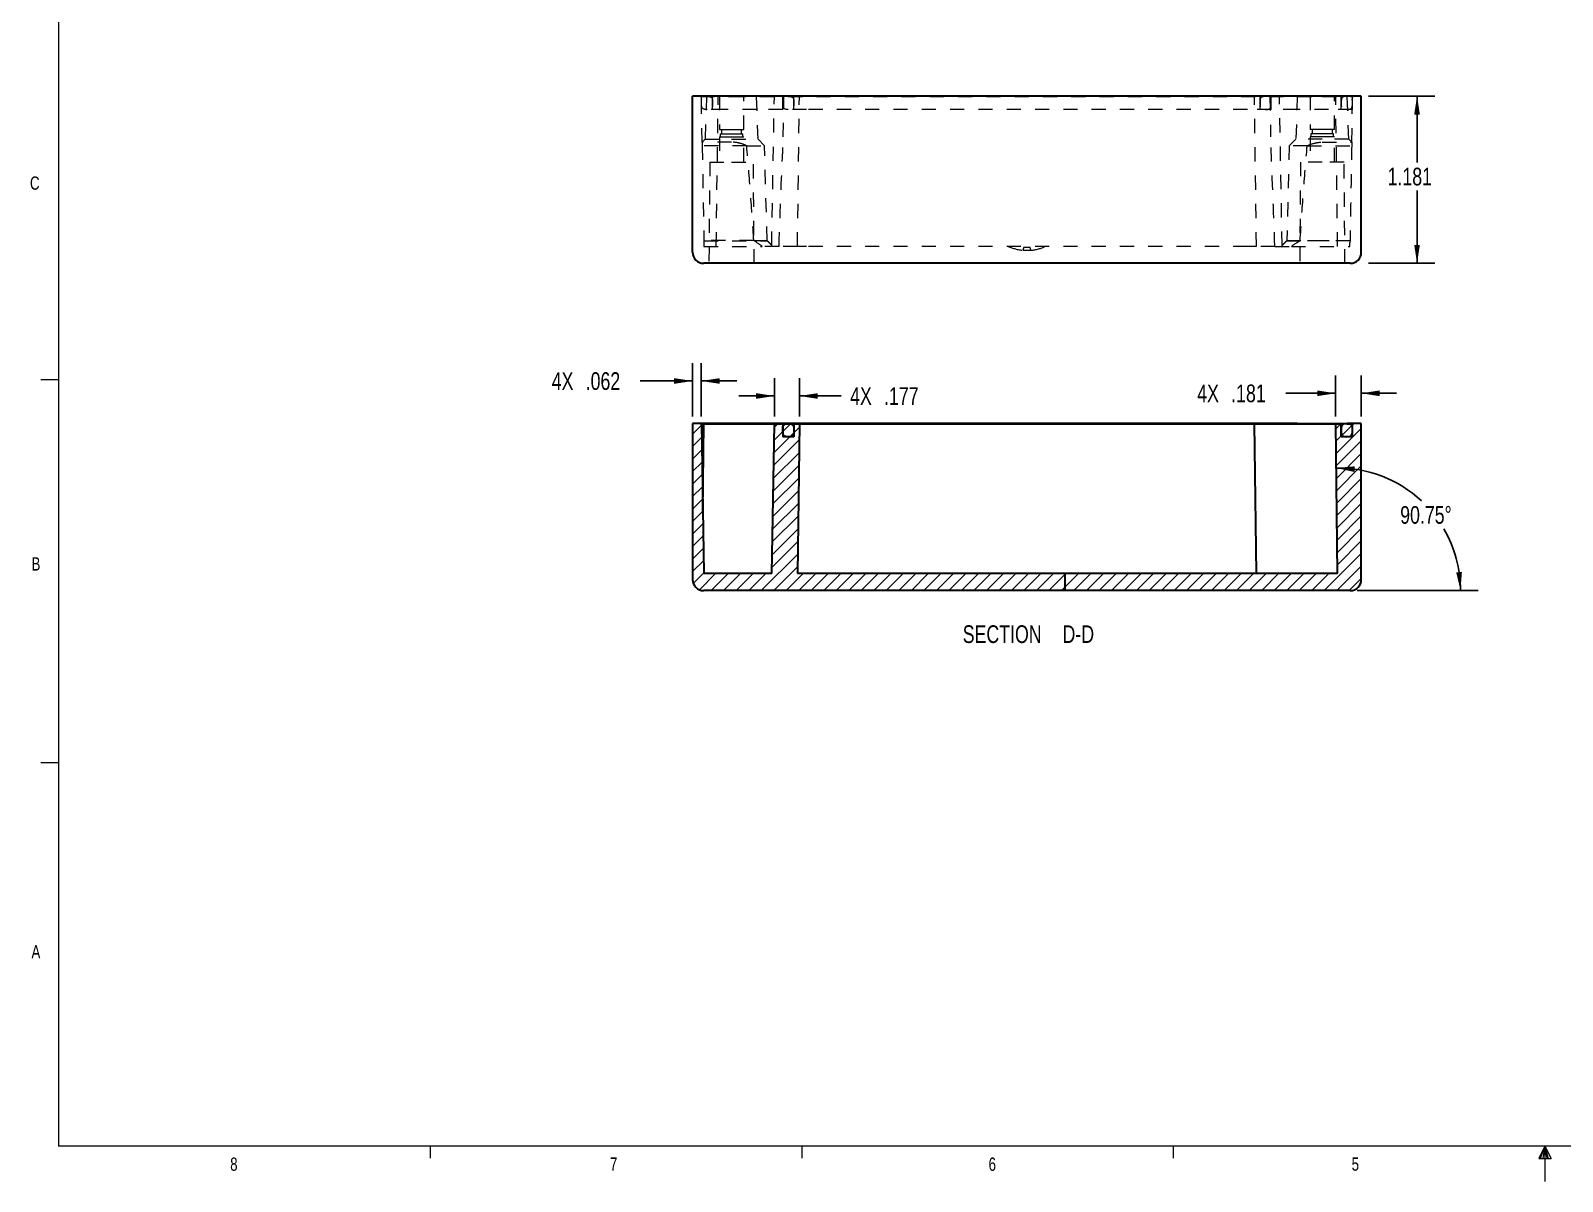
# Model space of a CAD drawing. Header units: inches. Extents: x 0.3 to 21.8, y 0.2 to 16.9.
# Drawn here: x 0.33 to 11.15, y 0.16 to 8.29 of the extents above; entities that cross this region are included whole.
import ezdxf

# ---------------------------------------------------------------- set-up
doc = ezdxf.new("R2010")
doc.units = ezdxf.units.IN
doc.header["$MEASUREMENT"] = 0
doc.linetypes.add('HIDDEN', pattern=[0.075, 0.05, -0.025])
doc.layers.add('SLD-0', color=7, linetype='Continuous')
doc.styles.add('SLDTEXTSTYLE1', font='TXT', dxfattribs={"width": 0.75})
doc.dimstyles.new('SLDDIMSTYLE0', dxfattribs={"dimtxt": 0.125, "dimasz": 0.13, "dimexe": 0, "dimexo": 0.0625, "dimgap": 0.03125, "dimtad": 0, "dimtih": 1, "dimtoh": 1, "dimdec": 3, "dimrnd": 1e-09, "dimzin": 12, "dimdsep": 46, "dimtxsty": 'SLDTEXTSTYLE1', "dimsah": 1, "dimcen": 0.09, "dimadec": 0, "dimazin": 3, "dimtfac": 1, "dimtdec": 3, "dimtofl": 0, "dimtmove": 0, "dimatfit": 3, "dimfxl": 0, "dimfrac": 2, "dimtolj": 1, "dimtzin": 12, "dimarcsym": 0})
doc.dimstyles.new('SLDDIMSTYLE12', dxfattribs={"dimtxt": 0.125, "dimasz": 0.13, "dimexe": 0, "dimexo": 0.0625, "dimgap": 0.03125, "dimtad": 0, "dimtih": 1, "dimtoh": 1, "dimdec": 4, "dimzin": 12, "dimdsep": 46, "dimtxsty": 'SLDTEXTSTYLE1', "dimsah": 1, "dimcen": 0.09, "dimazin": 3, "dimtfac": 1, "dimtofl": 0, "dimtmove": 0, "dimatfit": 3, "dimfxl": 0, "dimfrac": 2, "dimtolj": 1, "dimtzin": 12, "dimarcsym": 0})
doc.dimstyles.new('SLDDIMSTYLE4', dxfattribs={"dimtxt": 0.125, "dimasz": 0.13, "dimexe": 0, "dimexo": 0.0625, "dimgap": 0.03125, "dimtad": 0, "dimtih": 1, "dimtoh": 1, "dimdec": 3, "dimrnd": 1e-09, "dimzin": 12, "dimdsep": 46, "dimtxsty": 'SLDTEXTSTYLE1', "dimsah": 1, "dimcen": 0.09, "dimadec": 0, "dimazin": 3, "dimtfac": 1, "dimtdec": 3, "dimtmove": 0, "dimatfit": 0, "dimfxl": 0, "dimfrac": 2, "dimtolj": 1, "dimtzin": 12, "dimarcsym": 0})

# ---------------------------------------------------------------- blocks, each defined once
blk = doc.blocks.new('_D_13')
at = {"layer": 'SLD-0'}
for p, q in [((9.776, 7.832), (10.245, 7.832)), ((10.12, 7.832), (10.12, 7.363)), ((10.12, 6.651), (10.12, 7.165)), ((9.776, 6.651), (10.245, 6.651))]:
    blk.add_line(p, q, dxfattribs=at)
for points in [[(10.12, 7.832), (10.1, 7.702), (10.14, 7.702)], [(10.12, 6.651), (10.14, 6.781), (10.1, 6.781)]]:
    blk.add_solid(points, dxfattribs=at)
at = {"layer": 'SLD-0', "insert": (9.912, 7.326), "char_height": 0.125, "attachment_point": 1, "style": 'SLDTEXTSTYLE1'}
blk.add_mtext('1.181', dxfattribs=at)
blk = doc.blocks.new('_D_14')
at = {"layer": 'SLD-0'}
for p, q in [((9.545, 5.567), (9.545, 5.857)), ((9.726, 5.567), (9.726, 5.857)), ((9.545, 5.732), (9.192, 5.732)), ((9.726, 5.732), (9.976, 5.732))]:
    blk.add_line(p, q, dxfattribs=at)
for points in [[(9.545, 5.732), (9.415, 5.752), (9.415, 5.712)], [(9.726, 5.732), (9.856, 5.712), (9.856, 5.752)]]:
    blk.add_solid(points, dxfattribs=at)
at = {"layer": 'SLD-0', "char_height": 0.125, "attachment_point": 1, "style": 'SLDTEXTSTYLE1'}
for s, insert in [('4X', (8.567, 5.794)), ('.181', (8.807, 5.794))]:
    blk.add_mtext(s, dxfattribs=dict(at, insert=insert))
blk = doc.blocks.new('_D_15')
at = {"layer": 'SLD-0'}
for p, q in [((5.002, 5.567), (5.002, 5.944)), ((5.064, 5.567), (5.064, 5.944)), ((5.002, 5.819), (4.632, 5.819)), ((5.064, 5.819), (5.314, 5.819))]:
    blk.add_line(p, q, dxfattribs=at)
for points in [[(5.002, 5.819), (4.872, 5.839), (4.872, 5.799)], [(5.064, 5.819), (5.194, 5.799), (5.194, 5.839)]]:
    blk.add_solid(points, dxfattribs=at)
at = {"layer": 'SLD-0', "char_height": 0.125, "attachment_point": 1, "style": 'SLDTEXTSTYLE1'}
for s, insert in [('4X', (4.007, 5.881)), ('.062', (4.247, 5.881))]:
    blk.add_mtext(s, dxfattribs=dict(at, insert=insert))
blk = doc.blocks.new('_D_16')
at = {"layer": 'SLD-0'}
for p, q in [((5.58, 5.567), (5.58, 5.838)), ((5.757, 5.567), (5.757, 5.838)), ((5.58, 5.713), (5.33, 5.713)), ((5.757, 5.713), (6.052, 5.713))]:
    blk.add_line(p, q, dxfattribs=at)
for points in [[(5.58, 5.713), (5.45, 5.733), (5.45, 5.693)], [(5.757, 5.713), (5.887, 5.693), (5.887, 5.733)]]:
    blk.add_solid(points, dxfattribs=at)
at = {"layer": 'SLD-0', "char_height": 0.125, "attachment_point": 1, "style": 'SLDTEXTSTYLE1'}
for s, insert in [('4X', (6.115, 5.775)), ('.177', (6.355, 5.775))]:
    blk.add_mtext(s, dxfattribs=dict(at, insert=insert))
blk = doc.blocks.new('_D_17')
at = {"layer": 'SLD-0'}
blk.add_line((9.698, 4.338), (10.552, 4.338), dxfattribs=at)
for start, end in [(47.0777, 90.75), (0, 30.2119)]:
    blk.add_arc((9.561, 4.338), 0.866, start, end, dxfattribs=at)
for points in [[(9.549, 5.204), (9.678, 5.176), (9.68, 5.216)], [(10.427, 4.338), (10.437, 4.469), (10.397, 4.466)]]:
    blk.add_solid(points, dxfattribs=at)
at = {"layer": 'SLD-0', "insert": (10.001, 4.935), "char_height": 0.125, "attachment_point": 1, "style": 'SLDTEXTSTYLE1'}
blk.add_mtext('90.75°', dxfattribs=at)
blk = doc.blocks.new('SW_NOTE_7')
at = {"layer": 'SLD-0', "color": 0, "char_height": 0.125, "attachment_point": 2, "style": 'SLDTEXTSTYLE1'}
for s, insert in [('SECTION', (0.342, 0.161)), ('D-D', (0.88, 0.161))]:
    blk.add_mtext(s, dxfattribs=dict(at, insert=insert))

msp = doc.modelspace()

# ---------------------------------------------------------------- hatches: boundary and pattern name
at = {"linetype": 'Continuous', "lineweight": 0}
h = msp.add_hatch(dxfattribs=at)
h.set_pattern_fill('ANSI31', scale=0.5, style=0)
edge = h.paths.add_edge_path(flags=0)
edge.add_line((7.63299, 4.33789), (7.63299, 4.45789))
edge.add_line((7.63299, 4.45789), (5.7432, 4.45789))
edge.add_line((5.7432, 4.45789), (5.75706, 5.51699))
edge.add_line((5.75706, 5.51699), (5.71769, 5.51699))
edge.add_line((5.71769, 5.51699), (5.71769, 5.42499))
edge.add_line((5.71769, 5.42499), (5.63895, 5.42499))
edge.add_line((5.63895, 5.42499), (5.63895, 5.51699))
edge.add_line((5.63895, 5.51699), (5.5799, 5.51699))
edge.add_line((5.5799, 5.51699), (5.56141, 4.45789))
edge.add_line((5.56141, 4.45789), (5.08255, 4.45789))
edge.add_line((5.08255, 4.45789), (5.06406, 5.51699))
edge.add_line((5.06406, 5.51699), (5.05706, 5.51699))
edge.add_line((5.05706, 5.51699), (5.05706, 5.51899))
edge.add_line((5.05706, 5.51899), (5.00206, 5.51899))
edge.add_line((5.00206, 5.51899), (5.00206, 4.41663))
edge.add_arc((5.0808, 4.41663), 0.07874, 180, 270)
edge.add_line((5.0808, 4.33789), (7.63299, 4.33789))
h = msp.add_hatch(dxfattribs=at)
h.set_pattern_fill('ANSI31', scale=0.5, style=0)
edge = h.paths.add_edge_path(flags=0)
edge.add_line((9.54537, 5.51699), (9.55923, 4.45789))
edge.add_line((9.55923, 4.45789), (7.63299, 4.45789))
edge.add_line((7.63299, 4.45789), (7.63299, 4.33789))
edge.add_line((7.63299, 4.33789), (9.64773, 4.33789))
edge.add_arc((9.64773, 4.41663), 0.07874, 270, 360)
edge.add_line((9.72647, 4.41663), (9.72647, 5.51899))
edge.add_line((9.72647, 5.51899), (9.67147, 5.51899))
edge.add_line((9.67147, 5.51899), (9.67147, 5.51699))
edge.add_line((9.67147, 5.51699), (9.66348, 5.51699))
edge.add_line((9.66348, 5.51699), (9.66348, 5.42499))
edge.add_line((9.66348, 5.42499), (9.58474, 5.42499))
edge.add_line((9.58474, 5.42499), (9.58474, 5.51699))
edge.add_line((9.58474, 5.51699), (9.54537, 5.51699))
h = msp.add_hatch(dxfattribs=at)
h.set_pattern_fill('ANSI31', scale=0.5, style=0)
edge = h.paths.add_edge_path(flags=0)
edge.add_spline(control_points=[(5.67832, 5.42499), (5.70939, 5.42499), (5.71791, 5.43416), (5.71758, 5.50782), (5.71275, 5.51699), (5.67832, 5.51699)], knot_values=[0, 0, 0, 0, 0.45, 0.55, 1, 1, 1, 1], weights=[1, 1, 1, 1, 1, 1], degree=3, periodic=0)
edge.add_spline(control_points=[(5.67832, 5.51699), (5.6439, 5.51699), (5.63906, 5.50782), (5.63873, 5.43416), (5.64725, 5.42499), (5.67832, 5.42499)], knot_values=[0, 0, 0, 0, 0.45, 0.55, 1, 1, 1, 1], weights=[1, 1, 1, 1, 1, 1], degree=3, periodic=0)
h = msp.add_hatch(dxfattribs=at)
h.set_pattern_fill('ANSI31', scale=0.5, style=0)
edge = h.paths.add_edge_path(flags=0)
edge.add_spline(control_points=[(9.62411, 5.51699), (9.58968, 5.51699), (9.58485, 5.50782), (9.58452, 5.43416), (9.59304, 5.42499), (9.62411, 5.42499)], knot_values=[0, 0, 0, 0, 0.45, 0.55, 1, 1, 1, 1], weights=[1, 1, 1, 1, 1, 1], degree=3, periodic=0)
edge.add_spline(control_points=[(9.62411, 5.42499), (9.65518, 5.42499), (9.6637, 5.43416), (9.66337, 5.50782), (9.65853, 5.51699), (9.62411, 5.51699)], knot_values=[0, 0, 0, 0, 0.45, 0.55, 1, 1, 1, 1], weights=[1, 1, 1, 1, 1, 1], degree=3, periodic=0)

# ---------------------------------------------------------------- linework, layer by layer
at = {"color": 7, "linetype": 'Continuous', "lineweight": 0}
for p, q in [((0.52288, 16.6606), (0.52288, 0.4106)), ((0.52288, 5.8276), (0.39788, 5.8276)), ((0.52288, 3.1196), (0.39788, 3.1196)), ((21.52288, 0.4106), (0.52288, 0.4106)), ((3.14788, 0.4106), (3.14788, 0.3258)), ((5.77288, 0.4106), (5.77288, 0.3258)), ((8.39788, 0.4106), (8.39788, 0.3258)), ((11.02288, 0.4106), (10.9809, 0.32498)), ((10.9809, 0.32498), (11.067, 0.32498)), ((11.02288, 0.4106), (10.98907, 0.32498)), ((11.02288, 0.4106), (11.00855, 0.32498)), ((11.02288, 0.4106), (11.02288, 0.16291)), ((11.02288, 0.4106), (11.067, 0.32498)), ((11.02288, 0.4106), (11.04596, 0.32498)), ((11.02288, 0.4106), (11.03583, 0.32498))]:
    msp.add_line(p, q, dxfattribs=at)
at = {"color": 7, "linetype": 'Continuous', "lineweight": 30}
for p, q in [((5.27765, 7.83161), (5.00206, 7.83161)), ((5.00206, 6.72924), (5.00206, 7.83161)), ((9.45088, 7.83161), (5.27765, 7.83161)), ((9.72647, 7.83161), (9.45088, 7.83161)), ((9.72647, 6.72924), (9.72647, 7.83161)), ((5.27765, 6.6505), (5.0808, 6.6505)), ((9.45088, 6.6505), (5.27765, 6.6505)), ((9.64773, 6.6505), (9.45088, 6.6505)), ((5.00206, 5.51899), (5.00206, 4.41663)), ((5.05706, 5.51899), (5.00206, 5.51899)), ((5.05706, 5.51699), (5.05706, 5.51899)), ((5.10115, 5.51899), (5.05706, 5.51899)), ((5.10115, 5.51899), (5.10108, 5.51699)), ((5.45415, 5.51899), (5.10115, 5.51899)), ((5.45422, 5.51699), (5.45415, 5.51899)), ((9.27438, 5.51899), (5.45415, 5.51899)), ((9.27438, 5.51899), (9.27431, 5.51699)), ((9.27438, 5.51899), (9.62738, 5.51899)), ((9.62745, 5.51699), (9.62738, 5.51899)), ((9.67147, 5.51899), (9.62738, 5.51899)), ((9.67147, 5.51899), (9.67147, 5.51699)), ((9.72647, 5.51899), (9.67147, 5.51899)), ((9.72647, 4.41663), (9.72647, 5.51899)), ((5.05706, 5.51699), (5.06406, 5.51699)), ((5.06406, 5.51699), (5.08255, 4.45789)), ((5.06406, 5.51699), (5.08217, 5.51699)), ((5.07494, 4.89367), (5.08217, 5.51699)), ((5.08217, 5.51699), (5.23316, 5.51699)), ((5.23316, 5.51699), (5.45391, 5.51699)), ((5.45391, 5.51699), (5.5799, 5.51699)), ((5.56141, 4.45789), (5.5799, 5.51699)), ((5.5799, 5.51699), (5.63895, 5.51699)), ((5.63895, 5.51699), (5.67832, 5.51699)), ((5.63895, 5.51699), (5.63895, 5.42499)), ((5.71769, 5.42499), (5.63895, 5.42499)), ((5.71769, 5.51699), (5.67832, 5.51699)), ((5.71769, 5.51699), (5.71769, 5.42499)), ((5.71769, 5.51699), (5.75706, 5.51699)), ((5.75706, 5.51699), (5.7432, 4.45789)), ((5.75706, 5.51699), (5.80706, 5.51699)), ((5.80706, 5.51699), (8.92147, 5.51699)), ((8.92147, 5.51699), (8.97147, 5.51699)), ((8.98534, 4.45789), (8.97147, 5.51699)), ((8.97147, 5.51699), (9.27462, 5.51699)), ((9.27462, 5.51699), (9.49537, 5.51699)), ((9.49537, 5.51699), (9.54537, 5.51699)), ((9.55923, 4.45789), (9.54537, 5.51699)), ((9.54537, 5.51699), (9.58474, 5.51699)), ((9.62411, 5.51699), (9.58474, 5.51699)), ((9.58474, 5.42499), (9.58474, 5.51699)), ((9.66348, 5.42499), (9.58474, 5.42499)), ((9.62411, 5.51699), (9.66348, 5.51699)), ((9.66348, 5.42499), (9.66348, 5.51699)), ((9.66348, 5.51699), (9.67147, 5.51699)), ((5.56141, 4.45789), (5.08255, 4.45789)), ((7.63299, 4.45789), (5.7432, 4.45789)), ((7.63299, 4.45789), (7.63299, 4.33789)), ((9.55923, 4.45789), (7.63299, 4.45789)), ((7.63299, 4.33789), (5.0808, 4.33789)), ((9.64773, 4.33789), (7.63299, 4.33789))]:
    msp.add_line(p, q, dxfattribs=at)
at = {"color": 7, "linetype": 'HIDDEN', "lineweight": 0}
for p, q in [((5.05706, 7.82961), (5.05706, 7.83161)), ((5.05706, 7.82961), (5.27765, 7.82961)), ((5.0697, 7.50677), (5.06406, 7.82961)), ((5.06505, 7.73761), (5.06505, 7.82961)), ((5.10115, 7.83161), (5.09054, 7.52761)), ((5.14379, 7.73761), (5.14379, 7.82961)), ((5.1693, 6.7705), (5.18316, 7.82961)), ((5.19165, 7.83161), (5.19165, 7.5955)), ((5.27765, 7.82961), (9.45088, 7.82961)), ((5.36365, 7.5955), (5.36365, 7.83161)), ((5.46477, 7.52761), (5.45415, 7.83161)), ((5.56148, 6.77456), (5.5799, 7.82961)), ((5.63895, 7.73761), (5.63895, 7.82961)), ((5.64283, 7.54316), (5.64783, 7.82961)), ((5.71769, 7.73761), (5.71769, 7.82961)), ((5.7432, 6.7705), (5.75706, 7.82961)), ((8.98534, 6.7705), (8.97147, 7.82961)), ((9.01084, 7.73761), (9.01084, 7.82961)), ((9.0807, 7.82961), (9.0857, 7.54316)), ((9.08958, 7.73761), (9.08958, 7.82961)), ((9.16704, 6.77536), (9.14864, 7.82961)), ((9.27438, 7.83161), (9.26376, 7.52761)), ((9.36488, 7.83161), (9.36488, 7.5955)), ((9.45088, 7.82961), (9.67147, 7.82961)), ((9.53688, 7.5955), (9.53688, 7.83161)), ((9.55923, 6.7705), (9.54537, 7.82961)), ((9.58474, 7.73761), (9.58474, 7.82961)), ((9.638, 7.52761), (9.62738, 7.83161)), ((9.65884, 7.50677), (9.66447, 7.82961)), ((9.66348, 7.73761), (9.66348, 7.82961)), ((9.67147, 7.82961), (9.67147, 7.83161)), ((5.23316, 7.73761), (5.06505, 7.73761)), ((5.45391, 7.73761), (5.23316, 7.73761)), ((5.63895, 7.73761), (5.45391, 7.73761)), ((5.80706, 7.73761), (5.63895, 7.73761)), ((8.92147, 7.73761), (5.80706, 7.73761)), ((9.08958, 7.73761), (8.92147, 7.73761)), ((9.27462, 7.73761), (9.08958, 7.73761)), ((9.49537, 7.73761), (9.27462, 7.73761)), ((9.66348, 7.73761), (9.49537, 7.73761)), ((5.19165, 7.5955), (5.27765, 7.5955)), ((5.20665, 7.5955), (5.20665, 7.5655)), ((5.27765, 7.5955), (5.36365, 7.5955)), ((5.34865, 7.5655), (5.34865, 7.5955)), ((9.45088, 7.5955), (9.36488, 7.5955)), ((9.37988, 7.5955), (9.37988, 7.5655)), ((9.53688, 7.5955), (9.45088, 7.5955)), ((9.52188, 7.5655), (9.52188, 7.5955)), ((5.09054, 7.52761), (5.0697, 7.50677)), ((5.27765, 7.50677), (5.0697, 7.50677)), ((5.38442, 7.48136), (5.07014, 7.48136)), ((5.09054, 7.52761), (5.27765, 7.52761)), ((5.19165, 7.5455), (5.27765, 7.5455)), ((5.19165, 7.5455), (5.19165, 7.3655)), ((5.19765, 7.5655), (5.27765, 7.5655)), ((5.19765, 7.5655), (5.19765, 7.5455)), ((5.27765, 7.5655), (5.35765, 7.5655)), ((5.27765, 7.5455), (5.36365, 7.5455)), ((5.27765, 7.52761), (5.46477, 7.52761)), ((5.35765, 7.5455), (5.35765, 7.5655)), ((5.36365, 7.3655), (5.36365, 7.5455)), ((5.38442, 7.48136), (5.51102, 7.48136)), ((5.51102, 7.48136), (5.46477, 7.52761)), ((5.52857, 6.81093), (5.51102, 7.48136)), ((9.21751, 7.48136), (9.19993, 6.80986)), ((9.26376, 7.52761), (9.21751, 7.48136)), ((9.34412, 7.48136), (9.21751, 7.48136)), ((9.45088, 7.52761), (9.26376, 7.52761)), ((9.34412, 7.48136), (9.65839, 7.48136)), ((9.45088, 7.5455), (9.36488, 7.5455)), ((9.36488, 7.5455), (9.36488, 7.3655)), ((9.45088, 7.5655), (9.37088, 7.5655)), ((9.37088, 7.5655), (9.37088, 7.5455)), ((9.53088, 7.5655), (9.45088, 7.5655)), ((9.53688, 7.5455), (9.45088, 7.5455)), ((9.638, 7.52761), (9.45088, 7.52761)), ((9.45088, 7.50677), (9.65884, 7.50677)), ((9.53088, 7.5455), (9.53088, 7.5655)), ((9.53688, 7.3655), (9.53688, 7.5455)), ((9.65884, 7.50677), (9.638, 7.52761)), ((5.12389, 7.3655), (5.11765, 6.6505)), ((5.12389, 7.3655), (5.27765, 7.3655)), ((5.27765, 7.3655), (5.43141, 7.3655)), ((5.43765, 6.6505), (5.43141, 7.3655)), ((9.29712, 7.3655), (9.29088, 6.6505)), ((9.45088, 7.3655), (9.29712, 7.3655)), ((9.60464, 7.3655), (9.45088, 7.3655)), ((9.61088, 6.6505), (9.60464, 7.3655)), ((5.43456, 6.81093), (5.08184, 6.81093)), ((5.08186, 6.80986), (5.5286, 6.80986)), ((5.08255, 6.7705), (5.49403, 6.7705)), ((5.43456, 6.81093), (5.52857, 6.81093)), ((5.613, 6.7705), (5.49403, 6.7705)), ((5.56194, 6.77757), (5.52857, 6.81093)), ((5.5286, 6.80986), (5.52857, 6.81093)), ((5.56199, 6.77818), (5.5286, 6.80986)), ((5.7432, 6.7705), (5.613, 6.7705)), ((5.80706, 6.7705), (5.7432, 6.7705)), ((8.92147, 6.7705), (5.80706, 6.7705)), ((7.34177, 6.76526), (7.33581, 6.74302)), ((7.33581, 6.74302), (7.39272, 6.74302)), ((7.34177, 6.76526), (7.38677, 6.76526)), ((7.39272, 6.74302), (7.38677, 6.76526)), ((8.98534, 6.7705), (8.92147, 6.7705)), ((9.11553, 6.7705), (8.98534, 6.7705)), ((9.11553, 6.7705), (9.23306, 6.7705)), ((9.19993, 6.80986), (9.16654, 6.77818)), ((9.19996, 6.81093), (9.16659, 6.77757)), ((9.19993, 6.80986), (9.2939, 6.80986)), ((9.19996, 6.81093), (9.64669, 6.81093)), ((9.23306, 6.7705), (9.64598, 6.7705)), ((9.64667, 6.80986), (9.2939, 6.80986))]:
    msp.add_line(p, q, dxfattribs=at)
at = {"color": 7, "linetype": 'Continuous', "lineweight": 30}
for centre, start, end in [((5.0808, 6.72924), 180, 270), ((9.64773, 6.72924), 270, 0), ((5.0808, 4.41663), 180, 270), ((9.64773, 4.41663), 270, 0)]:
    msp.add_arc(centre, 0.07874, start, end, dxfattribs=at)
at = {"color": 7, "linetype": 'HIDDEN', "lineweight": 0}
for start, end in [(245.51177, 264.892356), (275.107644, 294.48823)]:
    msp.add_arc((7.36427, 7.06141), 0.31966, start, end, dxfattribs=at)
for points, knots in [([(5.10442, 7.73761), (5.07335, 7.73761), (5.06483, 7.74678), (5.06517, 7.82043), (5.07, 7.82961), (5.10442, 7.82961)], [0, 0, 0, 0, 0.45, 0.55, 1, 1, 1, 1]), ([(5.10442, 7.82961), (5.13885, 7.82961), (5.14368, 7.82043), (5.14402, 7.74678), (5.13549, 7.73761), (5.10442, 7.73761)], [0, 0, 0, 0, 0.45, 0.55, 1, 1, 1, 1]), ([(5.67832, 7.73761), (5.64725, 7.73761), (5.63873, 7.74678), (5.63906, 7.82043), (5.6439, 7.82961), (5.67832, 7.82961)], [0, 0, 0, 0, 0.45, 0.55, 1, 1, 1, 1]), ([(5.67832, 7.82961), (5.71275, 7.82961), (5.71758, 7.82043), (5.71791, 7.74678), (5.70939, 7.73761), (5.67832, 7.73761)], [0, 0, 0, 0, 0.45, 0.55, 1, 1, 1, 1]), ([(9.05021, 7.82961), (9.01578, 7.82961), (9.01095, 7.82043), (9.01062, 7.74678), (9.01914, 7.73761), (9.05021, 7.73761)], [0, 0, 0, 0, 0.45, 0.55, 1, 1, 1, 1]), ([(9.05021, 7.73761), (9.08128, 7.73761), (9.0898, 7.74678), (9.08947, 7.82043), (9.08464, 7.82961), (9.05021, 7.82961)], [0, 0, 0, 0, 0.45, 0.55, 1, 1, 1, 1]), ([(9.62411, 7.82961), (9.58968, 7.82961), (9.58485, 7.82043), (9.58452, 7.74678), (9.59304, 7.73761), (9.62411, 7.73761)], [0, 0, 0, 0, 0.45, 0.55, 1, 1, 1, 1]), ([(9.62411, 7.73761), (9.65518, 7.73761), (9.6637, 7.74678), (9.66337, 7.82043), (9.65853, 7.82961), (9.62411, 7.82961)], [0, 0, 0, 0, 0.45, 0.55, 1, 1, 1, 1]), ([(5.0697, 7.50677), (5.0697, 7.50677), (5.06974, 7.50429), (5.06989, 7.4954), (5.07001, 7.48897), (5.07014, 7.48136)], [0, 0, 0, 0, 0.5, 0.5, 1, 1, 1, 1]), ([(5.07014, 7.48136), (5.07209, 7.36976), (5.07404, 7.25806), (5.07794, 7.03456), (5.07989, 6.92276), (5.08184, 6.81093)], [0, 0, 0, 0, 0.5, 0.5, 1, 1, 1, 1]), ([(5.38442, 7.48136), (5.36754, 7.48896), (5.35031, 7.4953), (5.31476, 7.50423), (5.29625, 7.50677), (5.27765, 7.50677)], [0, 0, 0, 0, 0.5, 0.5, 1, 1, 1, 1]), ([(5.43456, 6.81093), (5.42744, 6.92276), (5.4199, 7.03456), (5.40346, 7.25806), (5.39459, 7.36976), (5.38442, 7.48136)], [0, 0, 0, 0, 0.5, 0.5, 1, 1, 1, 1]), ([(9.2939, 6.80986), (9.30103, 6.92187), (9.30858, 7.03384), (9.32505, 7.2577), (9.33393, 7.36958), (9.34412, 7.48136)], [0, 0, 0, 0, 0.5, 0.5, 1, 1, 1, 1]), ([(9.34412, 7.48136), (9.36099, 7.48896), (9.37822, 7.4953), (9.41377, 7.50423), (9.43228, 7.50677), (9.45088, 7.50677)], [0, 0, 0, 0, 0.5, 0.5, 1, 1, 1, 1]), ([(9.65839, 7.48136), (9.65644, 7.36958), (9.65449, 7.25771), (9.65058, 7.03385), (9.64863, 6.92187), (9.64667, 6.80986)], [0, 0, 0, 0, 0.5, 0.5, 1, 1, 1, 1]), ([(9.65884, 7.50677), (9.65884, 7.50677), (9.65879, 7.50429), (9.65864, 7.4954), (9.65852, 7.48897), (9.65839, 7.48136)], [0, 0, 0, 0, 0.5, 0.5, 1, 1, 1, 1])]:
    msp.add_open_spline(points, degree=3, knots=knots, dxfattribs=at)
for points in [[(5.613, 6.7705), (5.62218, 7.02808), (5.63199, 7.28564), (5.64283, 7.54316)], [(9.11553, 6.7705), (9.10635, 7.02808), (9.09655, 7.28564), (9.0857, 7.54316)], [(5.08184, 6.81093), (5.08206, 6.79833), (5.0823, 6.7847), (5.08255, 6.7705)], [(5.49403, 6.7705), (5.4747, 6.7847), (5.45498, 6.79833), (5.43456, 6.81093)], [(5.56148, 6.77456), (5.56146, 6.77361), (5.56168, 6.77224), (5.56211, 6.7705)], [(9.16613, 6.7705), (9.16674, 6.77263), (9.16706, 6.77428), (9.16704, 6.77536)], [(9.2939, 6.80986), (9.27304, 6.79764), (9.25287, 6.78435), (9.23306, 6.7705)], [(9.64598, 6.7705), (9.64623, 6.78435), (9.64646, 6.79764), (9.64667, 6.80986)]]:
    msp.add_open_spline(points, degree=3, dxfattribs=at)
at = {"color": 7, "linetype": 'Continuous', "lineweight": 30}
for points in [[(5.67832, 5.42499), (5.64725, 5.42499), (5.63873, 5.43416), (5.63906, 5.50782), (5.6439, 5.51699), (5.67832, 5.51699)], [(5.67832, 5.51699), (5.71275, 5.51699), (5.71758, 5.50782), (5.71791, 5.43416), (5.70939, 5.42499), (5.67832, 5.42499)], [(9.62411, 5.51699), (9.58968, 5.51699), (9.58485, 5.50782), (9.58452, 5.43416), (9.59304, 5.42499), (9.62411, 5.42499)], [(9.62411, 5.42499), (9.65518, 5.42499), (9.6637, 5.43416), (9.66337, 5.50782), (9.65853, 5.51699), (9.62411, 5.51699)]]:
    msp.add_open_spline(points, degree=3, knots=[0, 0, 0, 0, 0.45, 0.55, 1, 1, 1, 1], dxfattribs=at)

# ---------------------------------------------------------------- block references
at = {"layer": 'SLD-0'}
msp.add_blockref('SW_NOTE_7', (6.84725, 3.93152), dxfattribs=at)

# ---------------------------------------------------------------- texts
at = {"color": 7, "linetype": 'Continuous', "lineweight": 0, "char_height": 0.09375, "attachment_point": 1, "style": 'SLDTEXTSTYLE1'}
for s, insert in [('C', (0.32123, 7.26428)), ('B', (0.3323, 4.57288)), ('A', (0.33186, 1.83233)), ('8', (1.73575, 0.33122)), ('7', (4.41847, 0.33176)), ('6', (7.09334, 0.33122)), ('5', (9.65807, 0.33199))]:
    msp.add_mtext(s, dxfattribs=dict(at, insert=insert))

# ---------------------------------------------------------------- dimensions: what is measured, and where the dimension line sits
at = {"layer": 'SLD-0'}
dim = msp.add_linear_dim(base=(10.12017, 6.6505), p1=(9.72647, 7.83161), p2=(9.72647, 6.6505), angle=90, dimstyle='SLDDIMSTYLE0', dxfattribs=at)
dim.commit()
dim.dimension.update_dxf_attribs({"geometry": '_D_13', "text_midpoint": (10.12017, 7.26384), "dimtype": 160})
for base, p1, p2, picture, middle in [((5.00206, 5.81935), (5.06406, 5.51699), (5.00206, 5.51699), '_D_15', (4.28818, 5.81935)), ((9.54537, 5.73224), (9.72647, 5.51699), (9.54537, 5.51699), '_D_14', (8.84819, 5.73224)), ((5.75706, 5.71311), (5.5799, 5.51699), (5.75706, 5.51699), '_D_16', (6.3966, 5.71311))]:
    dim = msp.add_linear_dim(base=base, p1=p1, p2=p2, text='4X <>', dimstyle='SLDDIMSTYLE4', dxfattribs=at)
    dim.commit()
    dim.dimension.update_dxf_attribs({"geometry": picture, "text_midpoint": middle, "dimtype": 160})
dim = msp.add_angular_dim_2l(base=(10.39667, 4.56352), line1=((9.64773, 4.33789), (5.0808, 4.33789)), line2=((9.54537, 5.51699), (9.55923, 4.45789)), dimstyle='SLDDIMSTYLE12', dxfattribs=at)
dim.commit()
dim.dimension.update_dxf_attribs({"geometry": '_D_17', "text_midpoint": (10.24164, 4.87272), "dimtype": 162})

doc.saveas('drawing.dxf')
